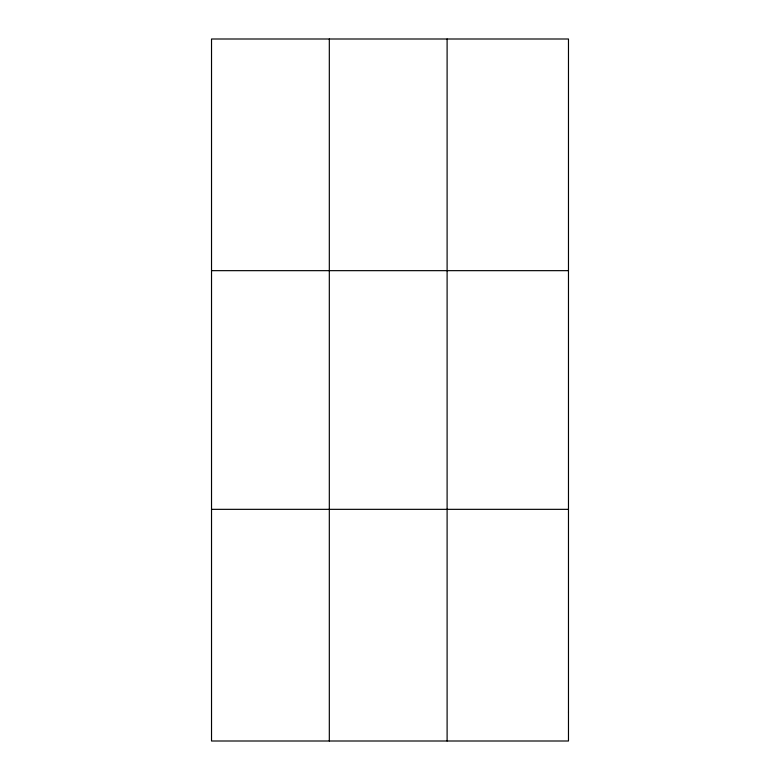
<?xml version="1.0" encoding="UTF-8"?>
<svg xmlns="http://www.w3.org/2000/svg" width="780" height="780" viewBox="0 0 780 780"><rect width="100%" height="100%" fill="white"/><g stroke="black" fill="none" stroke-linecap="round" stroke-linejoin="round"><path stroke-width="1.17" d="M329.316 741L329.316 39M447.106 741L447.106 39M211.526 270.66L568.474 270.66M211.526 509.34L568.474 509.34M568.474 712.042L568.474 741L211.526 741L211.526 39L568.474 39L568.474 712.042"/></g></svg>
